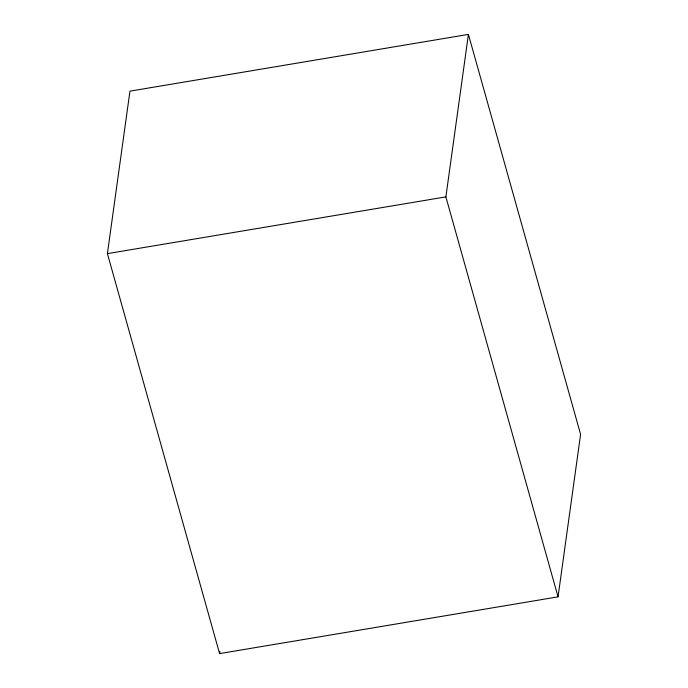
<?xml version="1.0" encoding="UTF-8"?>
<svg xmlns="http://www.w3.org/2000/svg" width="688" height="688" viewBox="0 0 688 688"><rect width="100%" height="100%" fill="white"/><g stroke="black" fill="none" stroke-linecap="round" stroke-linejoin="round"><path stroke-width="1.03" d="M107.405 253.631L129.955 91.143L468.416 34.4L580.595 434.369L558.045 596.857L219.584 653.6L107.405 253.631L445.876 196.888L468.416 34.4M219.584 653.6L219.876 651.476M445.876 196.888L558.045 596.857"/></g></svg>
